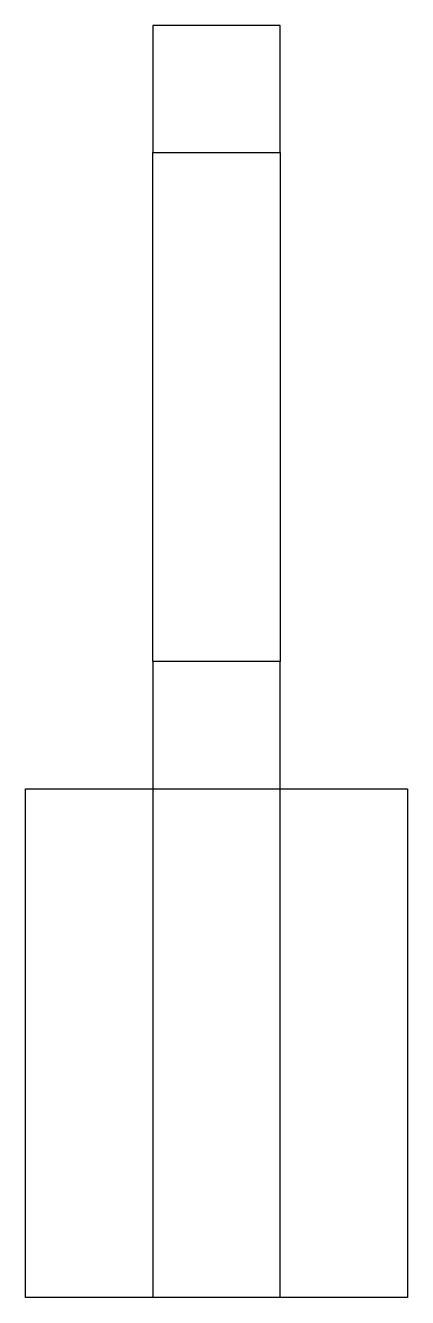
# Model space of a CAD drawing. Extents: x 0 to 300, y 0 to 1000.
import ezdxf

# ---------------------------------------------------------------- set-up
doc = ezdxf.new("R2010")
doc.units = 0

msp = doc.modelspace()

# ---------------------------------------------------------------- linework, layer by layer
at = {"color": 5}
for p, q in [((100, 1000), (100, 900)), ((200, 1000), (100, 1000)), ((200, 900), (200, 1000)), ((100, 500), (100, 900)), ((200, 900), (200, 500)), ((100, 500), (100, 400)), ((200, 400), (200, 500)), ((0, 0), (0, 400)), ((0, 400), (100, 400)), ((200, 400), (300, 400)), ((300, 400), (300, 0)), ((100, 0), (0, 0)), ((200, 0), (100, 0)), ((300, 0), (200, 0))]:
    msp.add_line(p, q, dxfattribs=at)
at = {"color": 1}
for p, q in [((100, 900), (200, 900)), ((200, 500), (100, 500)), ((100, 400), (100, 0)), ((100, 400), (200, 400)), ((200, 0), (200, 400))]:
    msp.add_line(p, q, dxfattribs=at)

doc.saveas('drawing.dxf')
